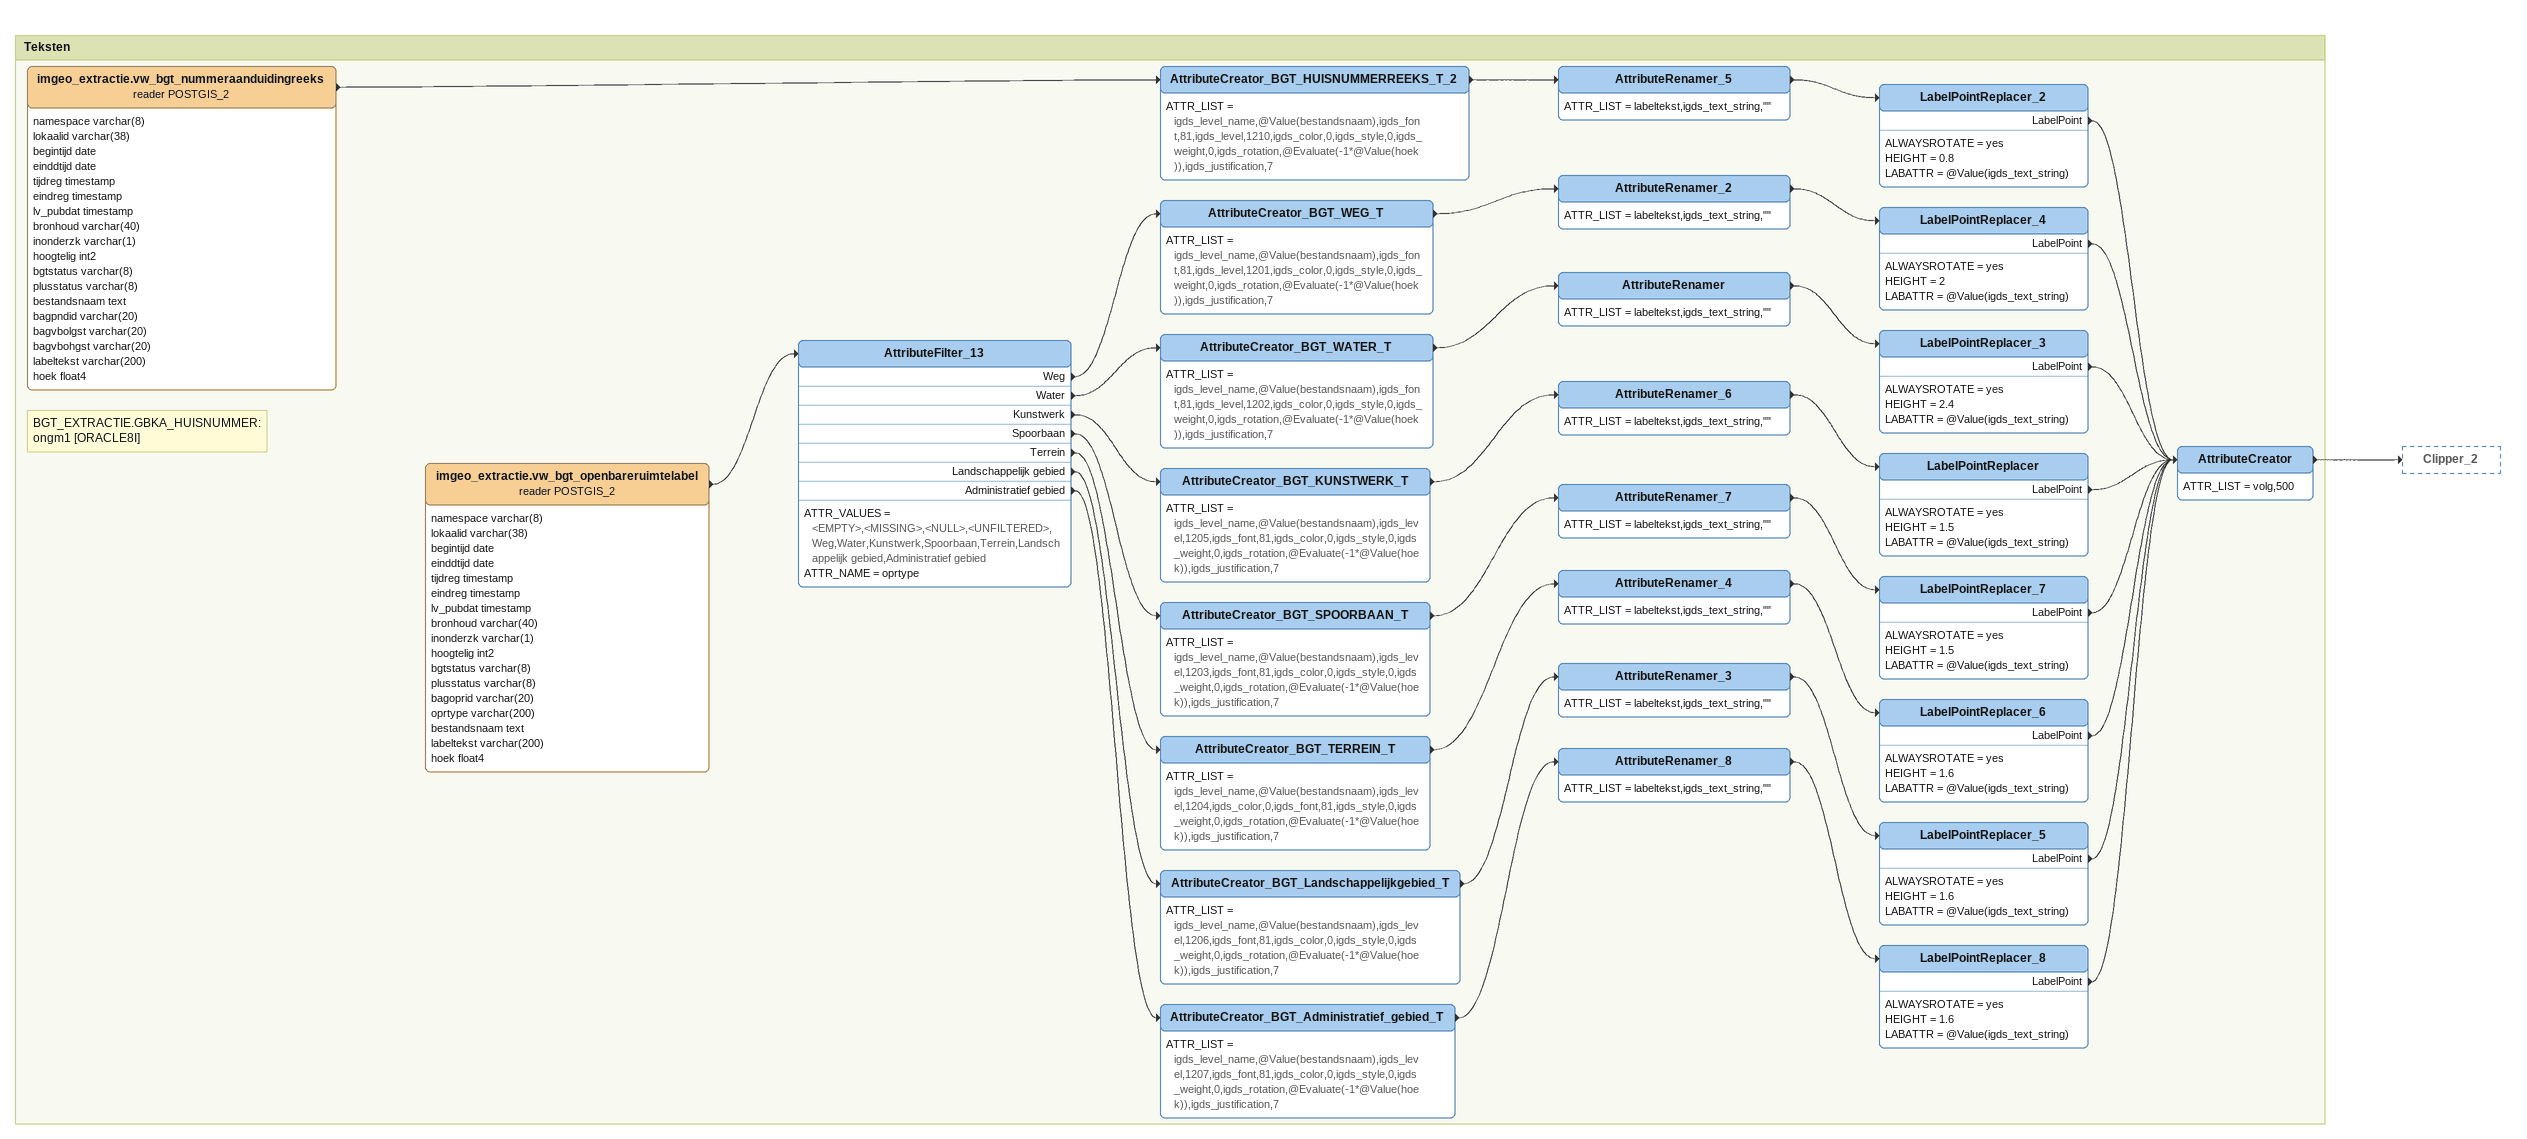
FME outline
Bookmark: Teksten
Note: BGT_EXTRACTIE.GBKA_HUISNUMMER: ongm1 [ORACLE8I]
imgeo_extractie.vw_bgt_nummeraanduidingreeks (reader POSTGIS_2)
    attributes: namespace varchar(8), lokaalid varchar(38), begintijd date, einddtijd date, tijdreg timestamp, eindreg timestamp, lv_pubdat timestamp, bronhoud varchar(40), inonderzk varchar(1), hoogtelig int2, bgtstatus varchar(8), plusstatus varchar(8), bestandsnaam text, bagpndid varchar(20), bagvbolgst varchar(20), bagvbohgst varchar(20), labeltekst varchar(200), hoek float4
    -> AttributeCreator_BGT_HUISNUMMERREEKS_T_2
AttributeCreator_BGT_HUISNUMMERREEKS_T_2
    ATTR_LIST = igds_level_name,@Value(bestandsnaam),igds_font,81,igds_level,1210,igds_color,0,igds_style,0,igds_weight,0,igds_rotation,@Evaluate(-1*@Value(hoek)),igds_justification,7
    -> AttributeRenamer_5
AttributeRenamer_5
    ATTR_LIST = labeltekst,igds_text_string,""
    -> LabelPointReplacer_2
LabelPointReplacer_2
    ALWAYSROTATE = yes
    HEIGHT = 0.8
    LABATTR = @Value(igds_text_string)
    LabelPoint -> AttributeCreator
imgeo_extractie.vw_bgt_openbareruimtelabel (reader POSTGIS_2)
    attributes: namespace varchar(8), lokaalid varchar(38), begintijd date, einddtijd date, tijdreg timestamp, eindreg timestamp, lv_pubdat timestamp, bronhoud varchar(40), inonderzk varchar(1), hoogtelig int2, bgtstatus varchar(8), plusstatus varchar(8), bagoprid varchar(20), oprtype varchar(200), bestandsnaam text, labeltekst varchar(200), hoek float4
    -> AttributeFilter_13
AttributeFilter_13
    ATTR_VALUES = <EMPTY>,<MISSING>,<NULL>,<UNFILTERED>,Weg,Water,Kunstwerk,Spoorbaan,Terrein,Landschappelijk gebied,Administratief gebied
    ATTR_NAME = oprtype
    Weg -> AttributeCreator_BGT_WEG_T
    Water -> AttributeCreator_BGT_WATER_T
    Kunstwerk -> AttributeCreator_BGT_KUNSTWERK_T
    Spoorbaan -> AttributeCreator_BGT_SPOORBAAN_T
    Terrein -> AttributeCreator_BGT_TERREIN_T
    Landschappelijk gebied -> AttributeCreator_BGT_Landschappelijkgebied_T
    Administratief gebied -> AttributeCreator_BGT_Administratief_gebied_T
AttributeCreator_BGT_WEG_T
    ATTR_LIST = igds_level_name,@Value(bestandsnaam),igds_font,81,igds_level,1201,igds_color,0,igds_style,0,igds_weight,0,igds_rotation,@Evaluate(-1*@Value(hoek)),igds_justification,7
    -> AttributeRenamer_2
AttributeRenamer_2
    ATTR_LIST = labeltekst,igds_text_string,""
    -> LabelPointReplacer_4
LabelPointReplacer_4
    ALWAYSROTATE = yes
    HEIGHT = 2
    LABATTR = @Value(igds_text_string)
    LabelPoint -> AttributeCreator
AttributeCreator_BGT_WATER_T
    ATTR_LIST = igds_level_name,@Value(bestandsnaam),igds_font,81,igds_level,1202,igds_color,0,igds_style,0,igds_weight,0,igds_rotation,@Evaluate(-1*@Value(hoek)),igds_justification,7
    -> AttributeRenamer
AttributeRenamer
    ATTR_LIST = labeltekst,igds_text_string,""
    -> LabelPointReplacer_3
LabelPointReplacer_3
    ALWAYSROTATE = yes
    HEIGHT = 2.4
    LABATTR = @Value(igds_text_string)
    LabelPoint -> AttributeCreator
AttributeCreator_BGT_KUNSTWERK_T
    ATTR_LIST = igds_level_name,@Value(bestandsnaam),igds_level,1205,igds_font,81,igds_color,0,igds_style,0,igds_weight,0,igds_rotation,@Evaluate(-1*@Value(hoek)),igds_justification,7
    -> AttributeRenamer_6
AttributeRenamer_6
    ATTR_LIST = labeltekst,igds_text_string,""
    -> LabelPointReplacer
LabelPointReplacer
    ALWAYSROTATE = yes
    HEIGHT = 1.5
    LABATTR = @Value(igds_text_string)
    LabelPoint -> AttributeCreator
AttributeCreator_BGT_SPOORBAAN_T
    ATTR_LIST = igds_level_name,@Value(bestandsnaam),igds_level,1203,igds_font,81,igds_color,0,igds_style,0,igds_weight,0,igds_rotation,@Evaluate(-1*@Value(hoek)),igds_justification,7
    -> AttributeRenamer_7
AttributeRenamer_7
    ATTR_LIST = labeltekst,igds_text_string,""
    -> LabelPointReplacer_7
LabelPointReplacer_7
    ALWAYSROTATE = yes
    HEIGHT = 1.5
    LABATTR = @Value(igds_text_string)
    LabelPoint -> AttributeCreator
AttributeCreator_BGT_TERREIN_T
    ATTR_LIST = igds_level_name,@Value(bestandsnaam),igds_level,1204,igds_color,0,igds_font,81,igds_style,0,igds_weight,0,igds_rotation,@Evaluate(-1*@Value(hoek)),igds_justification,7
    -> AttributeRenamer_4
AttributeRenamer_4
    ATTR_LIST = labeltekst,igds_text_string,""
    -> LabelPointReplacer_6
LabelPointReplacer_6
    ALWAYSROTATE = yes
    HEIGHT = 1.6
    LABATTR = @Value(igds_text_string)
    LabelPoint -> AttributeCreator
AttributeCreator_BGT_Landschappelijkgebied_T
    ATTR_LIST = igds_level_name,@Value(bestandsnaam),igds_level,1206,igds_font,81,igds_color,0,igds_style,0,igds_weight,0,igds_rotation,@Evaluate(-1*@Value(hoek)),igds_justification,7
    -> AttributeRenamer_3
AttributeRenamer_3
    ATTR_LIST = labeltekst,igds_text_string,""
    -> LabelPointReplacer_5
LabelPointReplacer_5
    ALWAYSROTATE = yes
    HEIGHT = 1.6
    LABATTR = @Value(igds_text_string)
    LabelPoint -> AttributeCreator
AttributeCreator_BGT_Administratief_gebied_T
    ATTR_LIST = igds_level_name,@Value(bestandsnaam),igds_level,1207,igds_font,81,igds_color,0,igds_style,0,igds_weight,0,igds_rotation,@Evaluate(-1*@Value(hoek)),igds_justification,7
    -> AttributeRenamer_8
AttributeRenamer_8
    ATTR_LIST = labeltekst,igds_text_string,""
    -> LabelPointReplacer_8
LabelPointReplacer_8
    ALWAYSROTATE = yes
    HEIGHT = 1.6
    LABATTR = @Value(igds_text_string)
    LabelPoint -> AttributeCreator
AttributeCreator
    ATTR_LIST = volg,500
    -> Clipper_2
